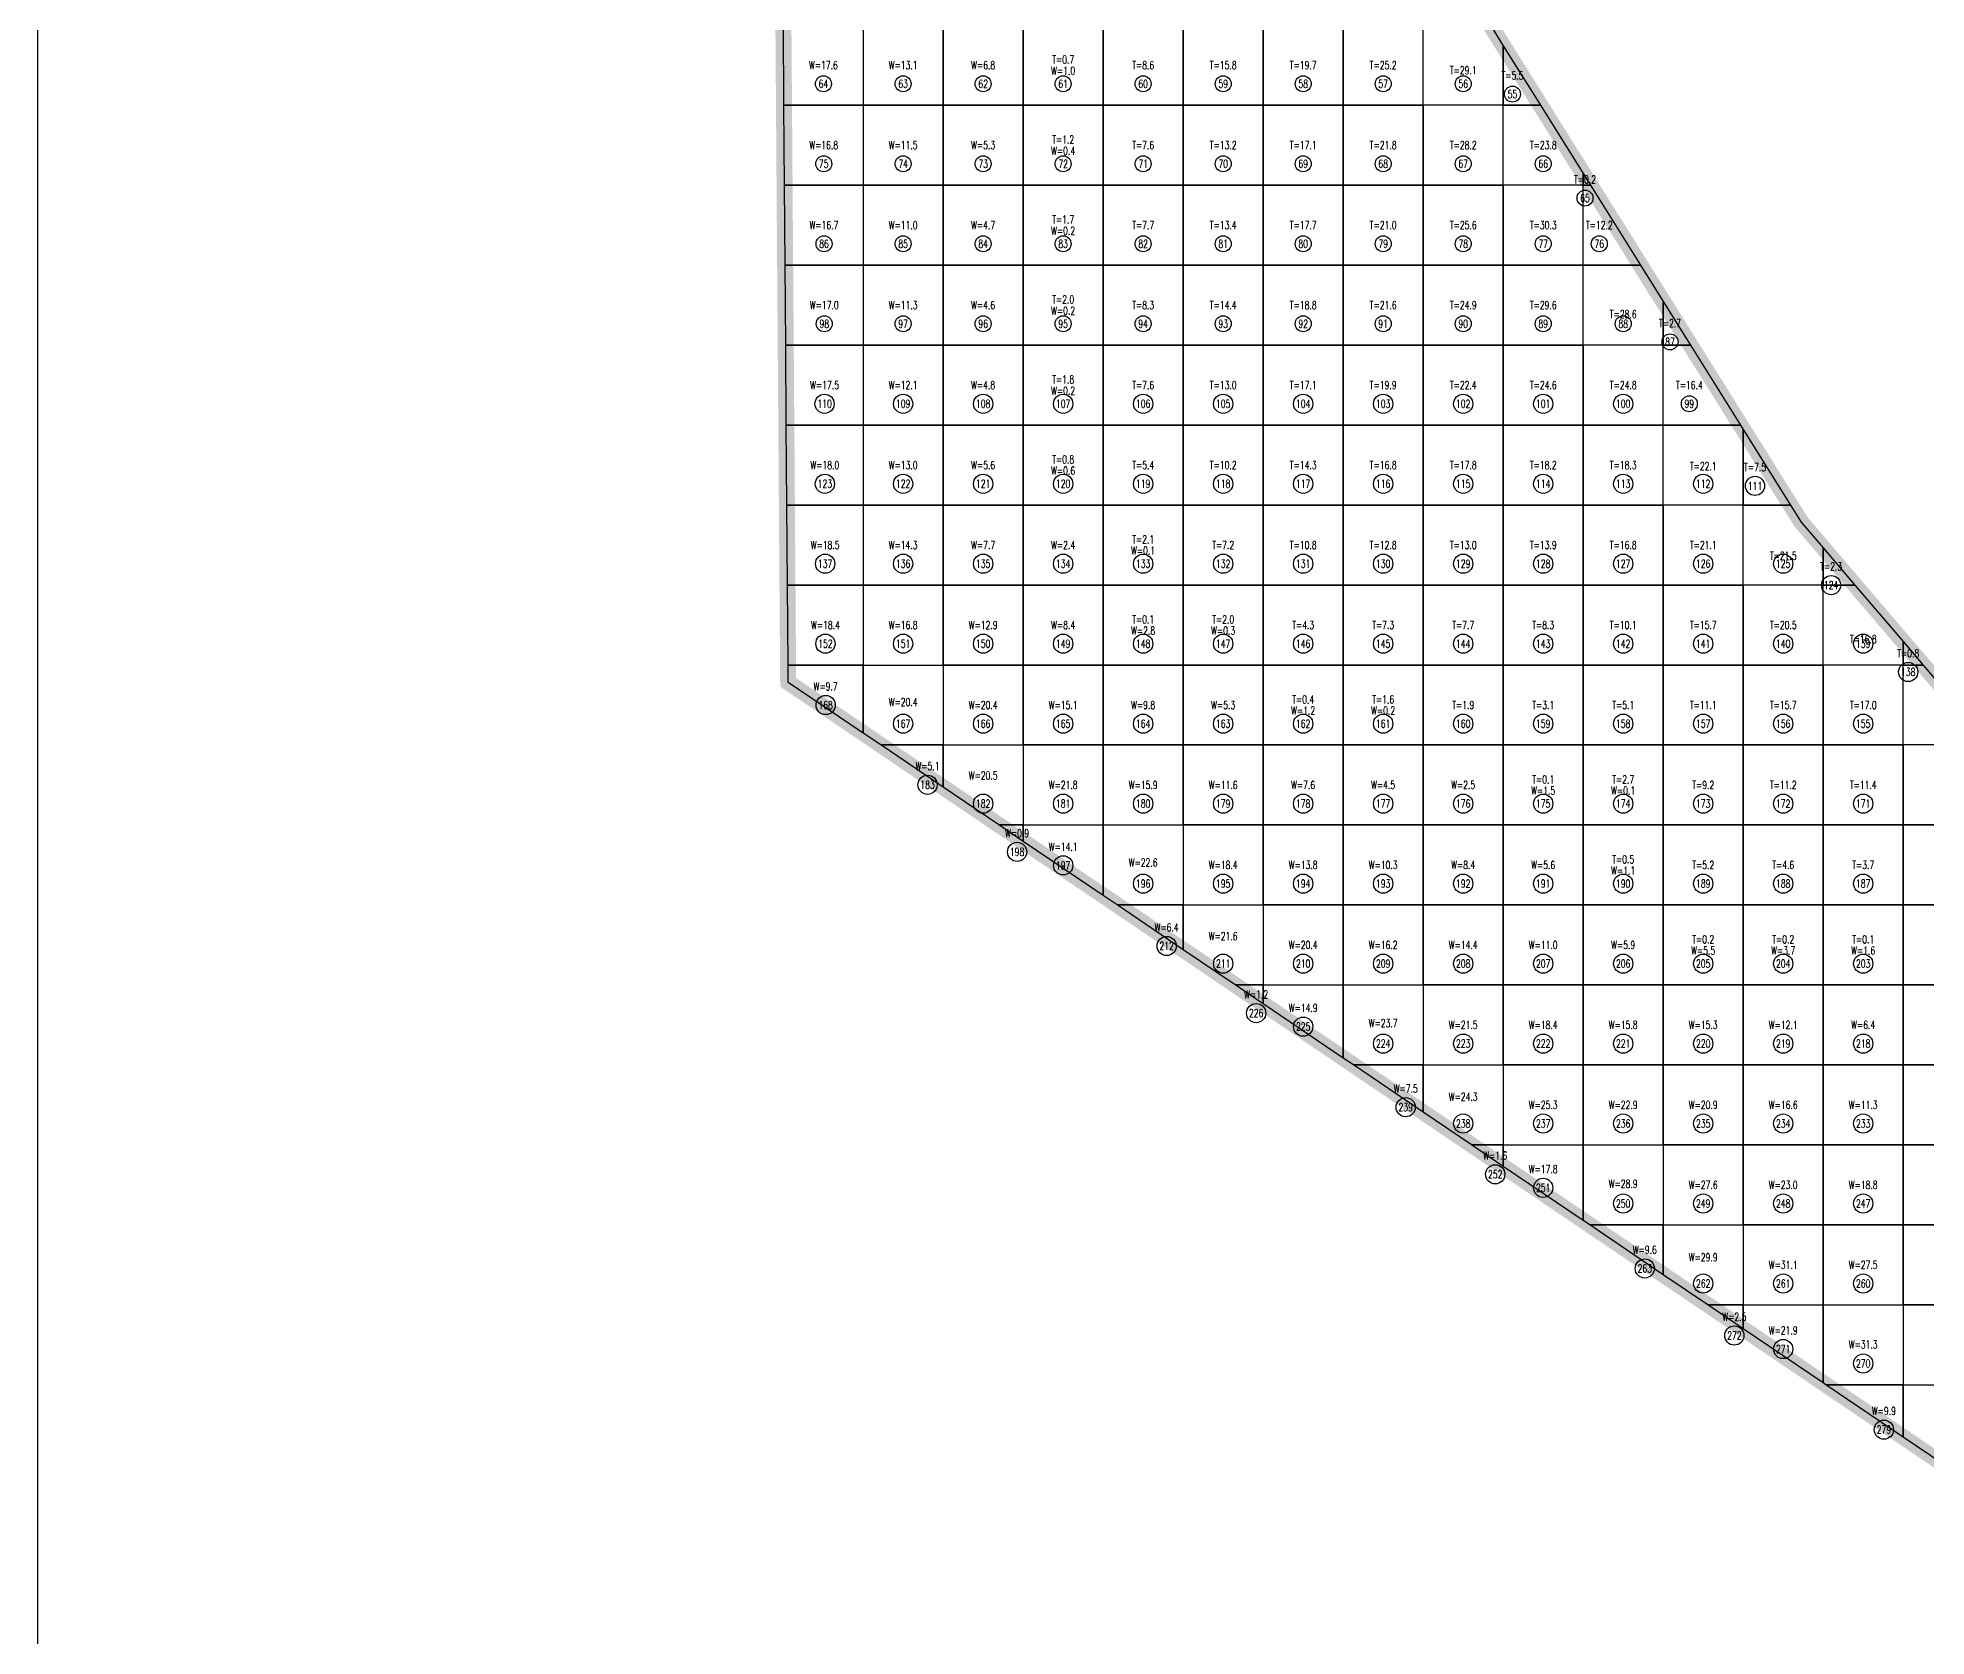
# Model space of a CAD drawing. Extents: x 4283 to 40403, y 1134 to 1764.
# Drawn here: x 7442 to 7520.7, y 1574.1 to 1640.7 of the extents above; entities that cross this region are included whole.
import ezdxf
from ezdxf.enums import TextEntityAlignment as Align

# ---------------------------------------------------------------- set-up
doc = ezdxf.new("R2010")
doc.units = 0
for name, color, linetype in [('tdz_7-1方格网', 2, 'Continuous'), ('tdz_7-1方格网计算', 7, 'Continuous'), ('tdz_土方计算图', 7, 'Continuous'), ('tdz_格田', 6, 'Continuous')]:
    doc.layers.add(name, color=color, linetype=linetype)
doc.styles.add('GLandNum', font='txt_____.ttf', dxfattribs={"width": 0.7, "height": 0.5})

msp = doc.modelspace()

# ---------------------------------------------------------------- linework, layer by layer
at = {"layer": 'tdz_7-1方格网', "linetype": 'Continuous'}
for points in [[(7473.057, 1641.24, 2284.703), (7476.379, 1641.24, 2284.574), (7476.379, 1637.906, 2284.575), (7473.081, 1637.906, 2284.78)], [(7476.379, 1641.24, 2284.574), (7476.379, 1637.906, 2284.575), (7479.712, 1637.906, 2284.253), (7479.712, 1641.24, 2284.24)], [(7479.712, 1641.24, 2284.24), (7479.712, 1637.906, 2284.253), (7483.045, 1637.906, 2283.933), (7483.045, 1641.24, 2283.919)], [(7483.045, 1641.24, 2283.919), (7483.045, 1637.906, 2283.933), (7486.379, 1637.906, 2283.612), (7486.379, 1641.24, 2283.564)], [(7486.379, 1641.24, 2283.564), (7486.379, 1637.906, 2283.612), (7489.712, 1637.906, 2283.228), (7489.712, 1641.24, 2283.051)], [(7489.712, 1641.24, 2283.051), (7489.712, 1637.906, 2283.228), (7493.045, 1637.906, 2282.974), (7493.045, 1641.24, 2282.808)], [(7493.045, 1641.24, 2282.808), (7493.045, 1637.906, 2282.974), (7496.379, 1637.906, 2282.706), (7496.379, 1641.24, 2282.531)], [(7496.379, 1641.24, 2282.531), (7496.379, 1637.906, 2282.706), (7499.712, 1637.906, 2282.376), (7499.712, 1641.24, 2282.196)], [(7503.045, 1640.383, 2282.034), (7503.045, 1637.906, 2282.021), (7499.712, 1637.906, 2282.376), (7499.712, 1641.24, 2282.196), (7502.51, 1641.24, 2282.035)], [(7504.594, 1637.906, 2282.033), (7503.045, 1637.906, 2282.021), (7503.045, 1640.383, 2282.034)], [(7473.081, 1637.906, 2284.78), (7476.379, 1637.906, 2284.575), (7476.379, 1634.573, 2284.631), (7473.105, 1634.573, 2284.857)], [(7476.379, 1637.906, 2284.575), (7476.379, 1634.573, 2284.631), (7479.712, 1634.573, 2284.31), (7479.712, 1637.906, 2284.253)], [(7479.712, 1637.906, 2284.253), (7479.712, 1634.573, 2284.31), (7483.045, 1634.573, 2283.991), (7483.045, 1637.906, 2283.933)], [(7483.045, 1637.906, 2283.933), (7483.045, 1634.573, 2283.991), (7486.379, 1634.573, 2283.668), (7486.379, 1637.906, 2283.612)], [(7486.379, 1637.906, 2283.612), (7486.379, 1634.573, 2283.668), (7489.712, 1634.573, 2283.346), (7489.712, 1637.906, 2283.228)], [(7489.712, 1637.906, 2283.228), (7489.712, 1634.573, 2283.346), (7493.045, 1634.573, 2283.087), (7493.045, 1637.906, 2282.974)], [(7493.045, 1637.906, 2282.974), (7493.045, 1634.573, 2283.087), (7496.379, 1634.573, 2282.83), (7496.379, 1637.906, 2282.706)], [(7496.379, 1637.906, 2282.706), (7496.379, 1634.573, 2282.83), (7499.712, 1634.573, 2282.556), (7499.712, 1637.906, 2282.376)], [(7499.712, 1637.906, 2282.376), (7499.712, 1634.573, 2282.556), (7503.045, 1634.573, 2282.201), (7503.045, 1637.906, 2282.021)], [(7506.379, 1635.053, 2282.031), (7506.379, 1634.573, 2282.014), (7503.045, 1634.573, 2282.201), (7503.045, 1637.906, 2282.021), (7504.594, 1637.906, 2282.033)], [(7506.679, 1634.573, 2282.031), (7506.379, 1634.573, 2282.014), (7506.379, 1635.053, 2282.031)], [(7473.105, 1634.573, 2284.857), (7476.379, 1634.573, 2284.631), (7476.379, 1631.24, 2284.707), (7473.129, 1631.24, 2284.933)], [(7476.379, 1634.573, 2284.631), (7476.379, 1631.24, 2284.707), (7479.712, 1631.24, 2284.373), (7479.712, 1634.573, 2284.31)], [(7479.712, 1634.573, 2284.31), (7479.712, 1631.24, 2284.373), (7483.045, 1631.24, 2284.049), (7483.045, 1634.573, 2283.991)], [(7483.045, 1634.573, 2283.991), (7483.045, 1631.24, 2284.049), (7486.379, 1631.24, 2283.727), (7486.379, 1634.573, 2283.668)], [(7486.379, 1634.573, 2283.668), (7486.379, 1631.24, 2283.727), (7489.712, 1631.24, 2283.406), (7489.712, 1634.573, 2283.346)], [(7489.712, 1634.573, 2283.346), (7489.712, 1631.24, 2283.406), (7493.045, 1631.24, 2283.069), (7493.045, 1634.573, 2283.087)], [(7493.045, 1634.573, 2283.087), (7493.045, 1631.24, 2283.069), (7496.379, 1631.24, 2282.845), (7496.379, 1634.573, 2282.83)], [(7496.379, 1634.573, 2282.83), (7496.379, 1631.24, 2282.845), (7499.712, 1631.24, 2282.617), (7499.712, 1634.573, 2282.556)], [(7499.712, 1634.573, 2282.556), (7499.712, 1631.24, 2282.617), (7503.045, 1631.24, 2282.365), (7503.045, 1634.573, 2282.201)], [(7503.045, 1634.573, 2282.201), (7503.045, 1631.24, 2282.365), (7506.379, 1631.24, 2282.025), (7506.379, 1634.573, 2282.014)], [(7506.379, 1634.573, 2282.014), (7506.679, 1634.573, 2282.031), (7508.764, 1631.24, 2282.029), (7506.379, 1631.24, 2282.025)], [(7473.129, 1631.24, 2284.933), (7476.379, 1631.24, 2284.707), (7476.379, 1627.906, 2284.815), (7473.153, 1627.906, 2285.01)], [(7476.379, 1631.24, 2284.707), (7476.379, 1627.906, 2284.815), (7479.712, 1627.906, 2284.454), (7479.712, 1631.24, 2284.373)], [(7479.712, 1631.24, 2284.373), (7479.712, 1627.906, 2284.454), (7483.045, 1627.906, 2284.128), (7483.045, 1631.24, 2284.049)], [(7483.045, 1631.24, 2284.049), (7483.045, 1627.906, 2284.128), (7486.379, 1627.906, 2283.789), (7486.379, 1631.24, 2283.727)], [(7486.379, 1631.24, 2283.727), (7486.379, 1627.906, 2283.789), (7489.712, 1627.906, 2283.46), (7489.712, 1631.24, 2283.406)], [(7489.712, 1631.24, 2283.406), (7489.712, 1627.906, 2283.46), (7493.045, 1627.906, 2283.168), (7493.045, 1631.24, 2283.069)], [(7493.045, 1631.24, 2283.069), (7493.045, 1627.906, 2283.168), (7496.379, 1627.906, 2282.928), (7496.379, 1631.24, 2282.845)], [(7496.379, 1631.24, 2282.845), (7496.379, 1627.906, 2282.928), (7499.712, 1627.906, 2282.697), (7499.712, 1631.24, 2282.617)], [(7499.712, 1631.24, 2282.617), (7499.712, 1627.906, 2282.697), (7503.045, 1627.906, 2282.431), (7503.045, 1631.24, 2282.365)], [(7503.045, 1631.24, 2282.365), (7503.045, 1627.906, 2282.431), (7506.379, 1627.906, 2282.157), (7506.379, 1631.24, 2282.025)], [(7509.712, 1629.723, 2282.028), (7509.712, 1627.906, 2282), (7506.379, 1627.906, 2282.157), (7506.379, 1631.24, 2282.025), (7508.764, 1631.24, 2282.029)], [(7510.848, 1627.906, 2282.027), (7509.712, 1627.906, 2282), (7509.712, 1629.723, 2282.028)], [(7473.153, 1627.906, 2285.01), (7476.379, 1627.906, 2284.815), (7476.379, 1624.573, 2284.923), (7473.178, 1624.573, 2285.087)], [(7476.379, 1627.906, 2284.815), (7476.379, 1624.573, 2284.923), (7479.712, 1624.573, 2284.54), (7479.712, 1627.906, 2284.454)], [(7479.712, 1627.906, 2284.454), (7479.712, 1624.573, 2284.54), (7483.045, 1624.573, 2284.21), (7483.045, 1627.906, 2284.128)], [(7483.045, 1627.906, 2284.128), (7483.045, 1624.573, 2284.21), (7486.379, 1624.573, 2283.895), (7486.379, 1627.906, 2283.789)], [(7486.379, 1627.906, 2283.789), (7486.379, 1624.573, 2283.895), (7489.712, 1624.573, 2283.609), (7489.712, 1627.906, 2283.46)], [(7489.712, 1627.906, 2283.46), (7489.712, 1624.573, 2283.609), (7493.045, 1624.573, 2283.319), (7493.045, 1627.906, 2283.168)], [(7493.045, 1627.906, 2283.168), (7493.045, 1624.573, 2283.319), (7496.379, 1624.573, 2283.077), (7496.379, 1627.906, 2282.928)], [(7496.379, 1627.906, 2282.928), (7496.379, 1624.573, 2283.077), (7499.712, 1624.573, 2282.863), (7499.712, 1627.906, 2282.697)], [(7499.712, 1627.906, 2282.697), (7499.712, 1624.573, 2282.863), (7503.045, 1624.573, 2282.683), (7503.045, 1627.906, 2282.431)], [(7503.045, 1627.906, 2282.431), (7503.045, 1624.573, 2282.683), (7506.379, 1624.573, 2282.547), (7506.379, 1627.906, 2282.157)], [(7506.379, 1627.906, 2282.157), (7506.379, 1624.573, 2282.547), (7509.712, 1624.573, 2282.469), (7509.712, 1627.906, 2282)], [(7509.712, 1627.906, 2282), (7510.848, 1627.906, 2282.027), (7512.933, 1624.573, 2282.023), (7509.712, 1624.573, 2282.469)], [(7473.178, 1624.573, 2285.087), (7476.379, 1624.573, 2284.923), (7476.379, 1621.24, 2285.032), (7473.202, 1621.24, 2285.163)], [(7476.379, 1624.573, 2284.923), (7476.379, 1621.24, 2285.032), (7479.712, 1621.24, 2284.636), (7479.712, 1624.573, 2284.54)], [(7479.712, 1624.573, 2284.54), (7479.712, 1621.24, 2284.636), (7483.045, 1621.24, 2284.325), (7483.045, 1624.573, 2284.21)], [(7483.045, 1624.573, 2284.21), (7483.045, 1621.24, 2284.325), (7486.379, 1621.24, 2284.037), (7486.379, 1624.573, 2283.895)], [(7486.379, 1624.573, 2283.895), (7486.379, 1621.24, 2284.037), (7489.712, 1621.24, 2283.751), (7489.712, 1624.573, 2283.609)], [(7489.712, 1624.573, 2283.609), (7489.712, 1621.24, 2283.751), (7493.045, 1621.24, 2283.473), (7493.045, 1624.573, 2283.319)], [(7493.045, 1624.573, 2283.319), (7493.045, 1621.24, 2283.473), (7496.379, 1621.24, 2283.223), (7496.379, 1624.573, 2283.077)], [(7496.379, 1624.573, 2283.077), (7496.379, 1621.24, 2283.223), (7499.712, 1621.24, 2283.031), (7499.712, 1624.573, 2282.863)], [(7499.712, 1624.573, 2282.863), (7499.712, 1621.24, 2283.031), (7503.045, 1621.24, 2282.892), (7503.045, 1624.573, 2282.683)], [(7503.045, 1624.573, 2282.683), (7503.045, 1621.24, 2282.892), (7506.379, 1621.24, 2282.673), (7506.379, 1624.573, 2282.547)], [(7506.379, 1624.573, 2282.547), (7506.379, 1621.24, 2282.673), (7509.712, 1621.24, 2282.473), (7509.712, 1624.573, 2282.469)], [(7513.045, 1624.393, 2282.023), (7513.045, 1621.24, 2282.157), (7509.712, 1621.24, 2282.473), (7509.712, 1624.573, 2282.469), (7512.933, 1624.573, 2282.023)], [(7515.017, 1621.24, 2282.015), (7513.045, 1621.24, 2282.157), (7513.045, 1624.393, 2282.023)], [(7473.202, 1621.24, 2285.163), (7476.379, 1621.24, 2285.032), (7476.379, 1617.906, 2285.14), (7473.226, 1617.906, 2285.24)], [(7476.379, 1621.24, 2285.032), (7476.379, 1617.906, 2285.14), (7479.712, 1617.906, 2284.763), (7479.712, 1621.24, 2284.636)], [(7479.712, 1621.24, 2284.636), (7479.712, 1617.906, 2284.763), (7483.045, 1617.906, 2284.515), (7483.045, 1621.24, 2284.325)], [(7483.045, 1621.24, 2284.325), (7483.045, 1617.906, 2284.515), (7486.379, 1617.906, 2284.212), (7486.379, 1621.24, 2284.037)], [(7486.379, 1621.24, 2284.037), (7486.379, 1617.906, 2284.212), (7489.712, 1617.906, 2283.91), (7489.712, 1621.24, 2283.751)], [(7489.712, 1621.24, 2283.751), (7489.712, 1617.906, 2283.91), (7493.045, 1617.906, 2283.639), (7493.045, 1621.24, 2283.473)], [(7493.045, 1621.24, 2283.473), (7493.045, 1617.906, 2283.639), (7496.379, 1617.906, 2283.422), (7496.379, 1621.24, 2283.223)], [(7496.379, 1621.24, 2283.223), (7496.379, 1617.906, 2283.422), (7499.712, 1617.906, 2283.25), (7499.712, 1621.24, 2283.031)], [(7499.712, 1621.24, 2283.031), (7499.712, 1617.906, 2283.25), (7503.045, 1617.906, 2283.105), (7503.045, 1621.24, 2282.892)], [(7503.045, 1621.24, 2282.892), (7503.045, 1617.906, 2283.105), (7506.379, 1617.906, 2282.879), (7506.379, 1621.24, 2282.673)], [(7506.379, 1621.24, 2282.673), (7506.379, 1617.906, 2282.879), (7509.712, 1617.906, 2282.593), (7509.712, 1621.24, 2282.473)], [(7509.712, 1621.24, 2282.473), (7509.712, 1617.906, 2282.593), (7513.045, 1617.906, 2282.313), (7513.045, 1621.24, 2282.157)], [(7516.379, 1619.455, 2282.017), (7516.379, 1617.906, 2282.124), (7513.045, 1617.906, 2282.313), (7513.045, 1621.24, 2282.157), (7515.017, 1621.24, 2282.015), (7515.461, 1620.53, 2282.013)], [(7517.7, 1617.906, 2282.025), (7516.379, 1617.906, 2282.124), (7516.379, 1619.455, 2282.017)], [(7473.226, 1617.906, 2285.24), (7476.379, 1617.906, 2285.14), (7476.379, 1614.573, 2285.19), (7473.25, 1614.573, 2285.317)], [(7476.379, 1617.906, 2285.14), (7476.379, 1614.573, 2285.19), (7479.712, 1614.573, 2285.044), (7479.712, 1617.906, 2284.763)], [(7479.712, 1617.906, 2284.763), (7479.712, 1614.573, 2285.044), (7483.045, 1614.573, 2284.773), (7483.045, 1617.906, 2284.515)], [(7483.045, 1617.906, 2284.515), (7483.045, 1614.573, 2284.773), (7486.379, 1614.573, 2284.485), (7486.379, 1617.906, 2284.212)], [(7486.379, 1617.906, 2284.212), (7486.379, 1614.573, 2284.485), (7489.712, 1614.573, 2284.199), (7489.712, 1617.906, 2283.91)], [(7489.712, 1617.906, 2283.91), (7489.712, 1614.573, 2284.199), (7493.045, 1614.573, 2283.919), (7493.045, 1617.906, 2283.639)], [(7493.045, 1617.906, 2283.639), (7493.045, 1614.573, 2283.919), (7496.379, 1614.573, 2283.661), (7496.379, 1617.906, 2283.422)], [(7496.379, 1617.906, 2283.422), (7496.379, 1614.573, 2283.661), (7499.712, 1614.573, 2283.474), (7499.712, 1617.906, 2283.25)], [(7499.712, 1617.906, 2283.25), (7499.712, 1614.573, 2283.474), (7503.045, 1614.573, 2283.311), (7503.045, 1617.906, 2283.105)], [(7503.045, 1617.906, 2283.105), (7503.045, 1614.573, 2283.311), (7506.379, 1614.573, 2283.156), (7506.379, 1617.906, 2282.879)], [(7506.379, 1617.906, 2282.879), (7506.379, 1614.573, 2283.156), (7509.712, 1614.573, 2283.001), (7509.712, 1617.906, 2282.593)], [(7509.712, 1617.906, 2282.593), (7509.712, 1614.573, 2283.001), (7513.045, 1614.573, 2282.501), (7513.045, 1617.906, 2282.313)], [(7513.045, 1617.906, 2282.313), (7513.045, 1614.573, 2282.501), (7516.379, 1614.573, 2282.333), (7516.379, 1617.906, 2282.124)], [(7519.712, 1615.548, 2282.035), (7519.712, 1614.573, 2282.105), (7516.379, 1614.573, 2282.333), (7516.379, 1617.906, 2282.124), (7517.7, 1617.906, 2282.025)], [(7520.544, 1614.573, 2282.04), (7519.712, 1614.573, 2282.105), (7519.712, 1615.548, 2282.035)], [(7473.25, 1614.573, 2285.317), (7476.379, 1614.573, 2285.19), (7476.379, 1611.736, 2285.333), (7473.255, 1613.851, 2285.333)], [(7476.379, 1611.736, 2285.333), (7476.379, 1614.573, 2285.19), (7479.712, 1614.573, 2285.044), (7479.712, 1611.24, 2285.333), (7477.112, 1611.24, 2285.333)], [(7479.712, 1614.573, 2285.044), (7479.712, 1611.24, 2285.333), (7483.045, 1611.24, 2285.037), (7483.045, 1614.573, 2284.773)], [(7483.045, 1614.573, 2284.773), (7483.045, 1611.24, 2285.037), (7486.379, 1611.24, 2284.703), (7486.379, 1614.573, 2284.485)], [(7486.379, 1614.573, 2284.485), (7486.379, 1611.24, 2284.703), (7489.712, 1611.24, 2284.418), (7489.712, 1614.573, 2284.199)], [(7489.712, 1614.573, 2284.199), (7489.712, 1611.24, 2284.418), (7493.045, 1611.24, 2284.169), (7493.045, 1614.573, 2283.919)], [(7493.045, 1614.573, 2283.919), (7493.045, 1611.24, 2284.169), (7496.379, 1611.24, 2283.895), (7496.379, 1614.573, 2283.661)], [(7496.379, 1614.573, 2283.661), (7496.379, 1611.24, 2283.895), (7499.712, 1611.24, 2283.707), (7499.712, 1614.573, 2283.474)], [(7499.712, 1614.573, 2283.474), (7499.712, 1611.24, 2283.707), (7503.045, 1611.24, 2283.523), (7503.045, 1614.573, 2283.311)], [(7503.045, 1614.573, 2283.311), (7503.045, 1611.24, 2283.523), (7506.379, 1611.24, 2283.318), (7506.379, 1614.573, 2283.156)], [(7506.379, 1614.573, 2283.156), (7506.379, 1611.24, 2283.318), (7509.712, 1611.24, 2282.989), (7509.712, 1614.573, 2283.001)], [(7509.712, 1614.573, 2283.001), (7509.712, 1611.24, 2282.989), (7513.045, 1611.24, 2282.705), (7513.045, 1614.573, 2282.501)], [(7513.045, 1614.573, 2282.501), (7513.045, 1611.24, 2282.705), (7516.379, 1611.24, 2282.541), (7516.379, 1614.573, 2282.333)], [(7516.379, 1614.573, 2282.333), (7516.379, 1611.24, 2282.541), (7519.712, 1611.24, 2282.342), (7519.712, 1614.573, 2282.105)], [(7523.045, 1611.641, 2282.053), (7523.045, 1611.24, 2282.082), (7519.712, 1611.24, 2282.342), (7519.712, 1614.573, 2282.105), (7520.544, 1614.573, 2282.04)], [(7477.112, 1611.24, 2285.333), (7479.712, 1611.24, 2285.333), (7479.712, 1609.479, 2285.333)], [(7479.712, 1609.479, 2285.333), (7479.712, 1611.24, 2285.333), (7483.045, 1611.24, 2285.037), (7483.045, 1607.906, 2285.295), (7482.035, 1607.906, 2285.333)], [(7483.045, 1611.24, 2285.037), (7483.045, 1607.906, 2285.295), (7486.379, 1607.906, 2284.977), (7486.379, 1611.24, 2284.703)], [(7486.379, 1611.24, 2284.703), (7486.379, 1607.906, 2284.977), (7489.712, 1607.906, 2284.664), (7489.712, 1611.24, 2284.418)], [(7489.712, 1611.24, 2284.418), (7489.712, 1607.906, 2284.664), (7493.045, 1607.906, 2284.418), (7493.045, 1611.24, 2284.169)], [(7493.045, 1611.24, 2284.169), (7493.045, 1607.906, 2284.418), (7496.379, 1607.906, 2284.135), (7496.379, 1611.24, 2283.895)], [(7496.379, 1611.24, 2283.895), (7496.379, 1607.906, 2284.135), (7499.712, 1607.906, 2283.925), (7499.712, 1611.24, 2283.707)], [(7499.712, 1611.24, 2283.707), (7499.712, 1607.906, 2283.925), (7503.045, 1607.906, 2283.74), (7503.045, 1611.24, 2283.523)], [(7503.045, 1611.24, 2283.523), (7503.045, 1607.906, 2283.74), (7506.379, 1607.906, 2283.507), (7506.379, 1611.24, 2283.318)], [(7506.379, 1611.24, 2283.318), (7506.379, 1607.906, 2283.507), (7509.712, 1607.906, 2283.161), (7509.712, 1611.24, 2282.989)], [(7509.712, 1611.24, 2282.989), (7509.712, 1607.906, 2283.161), (7513.045, 1607.906, 2282.845), (7513.045, 1611.24, 2282.705)], [(7513.045, 1611.24, 2282.705), (7513.045, 1607.906, 2282.845), (7516.379, 1607.906, 2282.779), (7516.379, 1611.24, 2282.541)], [(7516.379, 1611.24, 2282.541), (7516.379, 1607.906, 2282.779), (7519.712, 1607.906, 2282.56), (7519.712, 1611.24, 2282.342)], [(7519.712, 1611.24, 2282.342), (7519.712, 1607.906, 2282.56), (7523.045, 1607.906, 2282.319), (7523.045, 1611.24, 2282.082)], [(7482.035, 1607.906, 2285.333), (7483.045, 1607.906, 2285.295), (7483.045, 1607.222, 2285.323)], [(7483.045, 1607.222, 2285.323), (7483.045, 1607.906, 2285.295), (7486.379, 1607.906, 2284.977), (7486.379, 1604.965, 2285.23)], [(7486.379, 1604.965, 2285.23), (7486.379, 1607.906, 2284.977), (7489.712, 1607.906, 2284.664), (7489.712, 1604.573, 2284.949), (7486.958, 1604.573, 2285.213)], [(7489.712, 1607.906, 2284.664), (7489.712, 1604.573, 2284.949), (7493.045, 1604.573, 2284.663), (7493.045, 1607.906, 2284.418)], [(7493.045, 1607.906, 2284.418), (7493.045, 1604.573, 2284.663), (7496.379, 1604.573, 2284.365), (7496.379, 1607.906, 2284.135)], [(7496.379, 1607.906, 2284.135), (7496.379, 1604.573, 2284.365), (7499.712, 1604.573, 2284.153), (7499.712, 1607.906, 2283.925)], [(7499.712, 1607.906, 2283.925), (7499.712, 1604.573, 2284.153), (7503.045, 1604.573, 2283.937), (7503.045, 1607.906, 2283.74)], [(7503.045, 1607.906, 2283.74), (7503.045, 1604.573, 2283.937), (7506.379, 1604.573, 2283.643), (7506.379, 1607.906, 2283.507)], [(7506.379, 1607.906, 2283.507), (7506.379, 1604.573, 2283.643), (7509.712, 1604.573, 2283.349), (7509.712, 1607.906, 2283.161)], [(7509.712, 1607.906, 2283.161), (7509.712, 1604.573, 2283.349), (7513.045, 1604.573, 2283.069), (7513.045, 1607.906, 2282.845)], [(7513.045, 1607.906, 2282.845), (7513.045, 1604.573, 2283.069), (7516.379, 1604.573, 2283.061), (7516.379, 1607.906, 2282.779)], [(7516.379, 1607.906, 2282.779), (7516.379, 1604.573, 2283.061), (7519.712, 1604.573, 2282.849), (7519.712, 1607.906, 2282.56)], [(7519.712, 1607.906, 2282.56), (7519.712, 1604.573, 2282.849), (7523.045, 1604.573, 2282.559), (7523.045, 1607.906, 2282.319)], [(7486.958, 1604.573, 2285.213), (7489.712, 1604.573, 2284.949), (7489.712, 1602.708, 2285.137)], [(7489.712, 1602.708, 2285.137), (7489.712, 1604.573, 2284.949), (7493.045, 1604.573, 2284.663), (7493.045, 1601.24, 2284.969), (7491.88, 1601.24, 2285.075)], [(7493.045, 1604.573, 2284.663), (7493.045, 1601.24, 2284.969), (7496.379, 1601.24, 2284.593), (7496.379, 1604.573, 2284.365)], [(7496.379, 1604.573, 2284.365), (7496.379, 1601.24, 2284.593), (7499.712, 1601.24, 2284.398), (7499.712, 1604.573, 2284.153)], [(7499.712, 1604.573, 2284.153), (7499.712, 1601.24, 2284.398), (7503.045, 1601.24, 2284.209), (7503.045, 1604.573, 2283.937)], [(7503.045, 1604.573, 2283.937), (7503.045, 1601.24, 2284.209), (7506.379, 1601.24, 2283.918), (7506.379, 1604.573, 2283.643)], [(7506.379, 1604.573, 2283.643), (7506.379, 1601.24, 2283.918), (7509.712, 1601.24, 2283.771), (7509.712, 1604.573, 2283.349)], [(7509.712, 1604.573, 2283.349), (7509.712, 1601.24, 2283.771), (7513.045, 1601.24, 2283.635), (7513.045, 1604.573, 2283.069)], [(7513.045, 1604.573, 2283.069), (7513.045, 1601.24, 2283.635), (7516.379, 1601.24, 2283.318), (7516.379, 1604.573, 2283.061)], [(7516.379, 1604.573, 2283.061), (7516.379, 1601.24, 2283.318), (7519.712, 1601.24, 2283.018), (7519.712, 1604.573, 2282.849)], [(7519.712, 1604.573, 2282.849), (7519.712, 1601.24, 2283.018), (7523.045, 1601.24, 2282.773), (7523.045, 1604.573, 2282.559)], [(7491.88, 1601.24, 2285.075), (7493.045, 1601.24, 2284.969), (7493.045, 1600.451, 2285.043)], [(7493.045, 1600.451, 2285.043), (7493.045, 1601.24, 2284.969), (7496.379, 1601.24, 2284.593), (7496.379, 1598.194, 2284.949)], [(7496.379, 1598.194, 2284.949), (7496.379, 1601.24, 2284.593), (7499.712, 1601.24, 2284.398), (7499.712, 1597.906, 2284.667), (7496.803, 1597.906, 2284.937)], [(7499.712, 1601.24, 2284.398), (7499.712, 1597.906, 2284.667), (7503.045, 1597.906, 2284.476), (7503.045, 1601.24, 2284.209)], [(7503.045, 1601.24, 2284.209), (7503.045, 1597.906, 2284.476), (7506.379, 1597.906, 2284.195), (7506.379, 1601.24, 2283.918)], [(7506.379, 1601.24, 2283.918), (7506.379, 1597.906, 2284.195), (7509.712, 1597.906, 2284.007), (7509.712, 1601.24, 2283.771)], [(7509.712, 1601.24, 2283.771), (7509.712, 1597.906, 2284.007), (7513.045, 1597.906, 2283.804), (7513.045, 1601.24, 2283.635)], [(7513.045, 1601.24, 2283.635), (7513.045, 1597.906, 2283.804), (7516.379, 1597.906, 2283.493), (7516.379, 1601.24, 2283.318)], [(7516.379, 1601.24, 2283.318), (7516.379, 1597.906, 2283.493), (7519.712, 1597.906, 2283.18), (7519.712, 1601.24, 2283.018)], [(7519.712, 1601.24, 2283.018), (7519.712, 1597.906, 2283.18), (7523.045, 1597.906, 2282.939), (7523.045, 1601.24, 2282.773)], [(7496.803, 1597.906, 2284.937), (7499.712, 1597.906, 2284.667), (7499.712, 1595.937, 2284.856)], [(7499.712, 1595.937, 2284.856), (7499.712, 1597.906, 2284.667), (7503.045, 1597.906, 2284.476), (7503.045, 1594.573, 2284.693), (7501.726, 1594.573, 2284.799)], [(7503.045, 1597.906, 2284.476), (7503.045, 1594.573, 2284.693), (7506.379, 1594.573, 2284.467), (7506.379, 1597.906, 2284.195)], [(7506.379, 1597.906, 2284.195), (7506.379, 1594.573, 2284.467), (7509.712, 1594.573, 2284.277), (7509.712, 1597.906, 2284.007)], [(7509.712, 1597.906, 2284.007), (7509.712, 1594.573, 2284.277), (7513.045, 1594.573, 2284.025), (7513.045, 1597.906, 2283.804)], [(7513.045, 1597.906, 2283.804), (7513.045, 1594.573, 2284.025), (7516.379, 1594.573, 2283.703), (7516.379, 1597.906, 2283.493)], [(7516.379, 1597.906, 2283.493), (7516.379, 1594.573, 2283.703), (7519.712, 1594.573, 2283.455), (7519.712, 1597.906, 2283.18)], [(7519.712, 1597.906, 2283.18), (7519.712, 1594.573, 2283.455), (7523.045, 1594.573, 2283.48), (7523.045, 1597.906, 2282.939)], [(7501.726, 1594.573, 2284.799), (7503.045, 1594.573, 2284.693), (7503.045, 1593.68, 2284.763)], [(7503.045, 1593.68, 2284.763), (7503.045, 1594.573, 2284.693), (7506.379, 1594.573, 2284.467), (7506.379, 1591.423, 2284.667)], [(7506.379, 1591.423, 2284.667), (7506.379, 1594.573, 2284.467), (7509.712, 1594.573, 2284.277), (7509.712, 1591.24, 2284.537), (7506.649, 1591.24, 2284.667)], [(7509.712, 1594.573, 2284.277), (7509.712, 1591.24, 2284.537), (7513.045, 1591.24, 2284.288), (7513.045, 1594.573, 2284.025)], [(7513.045, 1594.573, 2284.025), (7513.045, 1591.24, 2284.288), (7516.379, 1591.24, 2283.993), (7516.379, 1594.573, 2283.703)], [(7516.379, 1594.573, 2283.703), (7516.379, 1591.24, 2283.993), (7519.712, 1591.24, 2283.779), (7519.712, 1594.573, 2283.455)], [(7519.712, 1594.573, 2283.455), (7519.712, 1591.24, 2283.779), (7523.045, 1591.24, 2283.694), (7523.045, 1594.573, 2283.48)], [(7506.649, 1591.24, 2284.667), (7509.712, 1591.24, 2284.537), (7509.712, 1589.165, 2284.667)], [(7509.712, 1589.165, 2284.667), (7509.712, 1591.24, 2284.537), (7513.045, 1591.24, 2284.288), (7513.045, 1587.906, 2284.572), (7511.572, 1587.906, 2284.667)], [(7513.045, 1591.24, 2284.288), (7513.045, 1587.906, 2284.572), (7516.379, 1587.906, 2284.319), (7516.379, 1591.24, 2283.993)], [(7516.379, 1591.24, 2283.993), (7516.379, 1587.906, 2284.319), (7519.712, 1587.906, 2284.067), (7519.712, 1591.24, 2283.779)], [(7519.712, 1591.24, 2283.779), (7519.712, 1587.906, 2284.067), (7523.045, 1587.906, 2283.734), (7523.045, 1591.24, 2283.694)], [(7511.572, 1587.906, 2284.667), (7513.045, 1587.906, 2284.572), (7513.045, 1586.908, 2284.588)], [(7513.045, 1586.908, 2284.588), (7513.045, 1587.906, 2284.572), (7516.379, 1587.906, 2284.319), (7516.379, 1584.651, 2284.403)], [(7516.379, 1584.651, 2284.403), (7516.379, 1587.906, 2284.319), (7519.712, 1587.906, 2284.067), (7519.712, 1584.573, 2284.121), (7516.494, 1584.573, 2284.397)], [(7519.712, 1587.906, 2284.067), (7519.712, 1584.573, 2284.121), (7523.045, 1584.573, 2283.813), (7523.045, 1587.906, 2283.734)], [(7516.494, 1584.573, 2284.397), (7519.712, 1584.573, 2284.121), (7519.712, 1582.394, 2284.219)], [(7519.712, 1582.394, 2284.219), (7519.712, 1584.573, 2284.121), (7523.045, 1584.573, 2283.813), (7523.045, 1581.24, 2283.953), (7521.417, 1581.24, 2284.124)]]:
    msp.add_polyline3d(points, close=True, dxfattribs=at)
at = {"layer": 'tdz_7-1方格网计算', "color": 7, "linetype": 'Continuous'}
for centre, radius in [((7474.724, 1638.795), 0.333), ((7478.045, 1638.795), 0.333), ((7481.379, 1638.795), 0.333), ((7484.712, 1638.795), 0.333), ((7488.045, 1638.795), 0.333), ((7491.379, 1638.795), 0.333), ((7494.712, 1638.795), 0.333), ((7498.045, 1638.795), 0.333), ((7501.379, 1638.795), 0.333), ((7503.432, 1638.367), 0.333), ((7474.736, 1635.462), 0.333), ((7478.045, 1635.462), 0.333), ((7481.379, 1635.462), 0.333), ((7484.712, 1635.462), 0.333), ((7488.045, 1635.462), 0.333), ((7491.379, 1635.462), 0.333), ((7494.712, 1635.462), 0.333), ((7498.045, 1635.462), 0.333), ((7501.379, 1635.462), 0.333), ((7504.712, 1635.462), 0.333), ((7506.454, 1634.035), 0.333), ((7474.748, 1632.128), 0.333), ((7478.045, 1632.128), 0.333), ((7481.379, 1632.128), 0.333), ((7484.712, 1632.128), 0.333), ((7488.045, 1632.128), 0.333), ((7491.379, 1632.128), 0.333), ((7494.712, 1632.128), 0.333), ((7498.045, 1632.128), 0.333), ((7501.379, 1632.128), 0.333), ((7504.712, 1632.128), 0.333), ((7507.05, 1632.128), 0.333), ((7474.76, 1628.795), 0.333), ((7478.045, 1628.795), 0.333), ((7481.379, 1628.795), 0.333), ((7484.712, 1628.795), 0.333), ((7488.045, 1628.795), 0.333), ((7491.379, 1628.795), 0.333), ((7494.712, 1628.795), 0.333), ((7498.045, 1628.795), 0.333), ((7501.379, 1628.795), 0.333), ((7504.712, 1628.795), 0.333), ((7508.045, 1628.795), 0.333), ((7509.996, 1628.037), 0.333), ((7474.772, 1625.462), 0.4), ((7478.045, 1625.462), 0.4), ((7481.379, 1625.462), 0.4), ((7484.712, 1625.462), 0.4), ((7488.045, 1625.462), 0.4), ((7491.379, 1625.462), 0.4), ((7494.712, 1625.462), 0.4), ((7498.045, 1625.462), 0.4), ((7501.379, 1625.462), 0.4), ((7504.712, 1625.462), 0.4), ((7508.045, 1625.462), 0.4), ((7510.801, 1625.462), 0.333), ((7474.784, 1622.128), 0.4), ((7478.045, 1622.128), 0.4), ((7481.379, 1622.128), 0.4), ((7484.712, 1622.128), 0.4), ((7488.045, 1622.128), 0.4), ((7491.379, 1622.128), 0.4), ((7494.712, 1622.128), 0.4), ((7498.045, 1622.128), 0.4), ((7501.379, 1622.128), 0.4), ((7504.712, 1622.128), 0.4), ((7508.045, 1622.128), 0.4), ((7511.379, 1622.128), 0.4), ((7513.538, 1622.039), 0.4), ((7474.796, 1618.795), 0.4), ((7478.045, 1618.795), 0.4), ((7481.379, 1618.795), 0.4), ((7484.712, 1618.795), 0.4), ((7488.045, 1618.795), 0.4), ((7491.379, 1618.795), 0.4), ((7494.712, 1618.795), 0.4), ((7498.045, 1618.795), 0.4), ((7501.379, 1618.795), 0.4), ((7504.712, 1618.795), 0.4), ((7508.045, 1618.795), 0.4), ((7511.379, 1618.795), 0.4), ((7514.712, 1618.795), 0.4), ((7516.709, 1617.903), 0.4), ((7474.808, 1615.462), 0.4), ((7478.045, 1615.462), 0.4), ((7481.379, 1615.462), 0.4), ((7484.712, 1615.462), 0.4), ((7488.045, 1615.462), 0.4), ((7491.379, 1615.462), 0.4), ((7494.712, 1615.462), 0.4), ((7498.045, 1615.462), 0.4), ((7501.379, 1615.462), 0.4), ((7504.712, 1615.462), 0.4), ((7508.045, 1615.462), 0.4), ((7511.379, 1615.462), 0.4), ((7514.712, 1615.462), 0.4), ((7518.045, 1615.462), 0.4), ((7519.92, 1614.283), 0.4), ((7474.816, 1612.905), 0.4), ((7478.045, 1612.128), 0.4), ((7481.379, 1612.128), 0.4), ((7484.712, 1612.128), 0.4), ((7488.045, 1612.128), 0.4), ((7491.379, 1612.128), 0.4), ((7494.712, 1612.128), 0.4), ((7498.045, 1612.128), 0.4), ((7501.379, 1612.128), 0.4), ((7504.712, 1612.128), 0.4), ((7508.045, 1612.128), 0.4), ((7511.379, 1612.128), 0.4), ((7514.712, 1612.128), 0.4), ((7518.045, 1612.128), 0.4), ((7479.062, 1609.582), 0.4), ((7481.379, 1608.795), 0.4), ((7484.712, 1608.795), 0.4), ((7488.045, 1608.795), 0.4), ((7491.379, 1608.795), 0.4), ((7494.712, 1608.795), 0.4), ((7498.045, 1608.795), 0.4), ((7501.379, 1608.795), 0.4), ((7504.712, 1608.795), 0.4), ((7508.045, 1608.795), 0.4), ((7511.379, 1608.795), 0.4), ((7514.712, 1608.795), 0.4), ((7518.045, 1608.795), 0.4), ((7482.793, 1606.786), 0.4), ((7484.712, 1606.222), 0.4), ((7488.045, 1605.462), 0.4), ((7491.379, 1605.462), 0.4), ((7494.712, 1605.462), 0.4), ((7498.045, 1605.462), 0.4), ((7501.379, 1605.462), 0.4), ((7504.712, 1605.462), 0.4), ((7508.045, 1605.462), 0.4), ((7511.379, 1605.462), 0.4), ((7514.712, 1605.462), 0.4), ((7518.045, 1605.462), 0.4), ((7489.023, 1602.863), 0.4), ((7491.379, 1602.128), 0.4), ((7494.712, 1602.128), 0.4), ((7498.045, 1602.128), 0.4), ((7501.379, 1602.128), 0.4), ((7504.712, 1602.128), 0.4), ((7508.045, 1602.128), 0.4), ((7511.379, 1602.128), 0.4), ((7514.712, 1602.128), 0.4), ((7518.045, 1602.128), 0.4), ((7492.754, 1600.067), 0.4), ((7494.712, 1599.503), 0.4), ((7498.045, 1598.795), 0.4), ((7501.379, 1598.795), 0.4), ((7504.712, 1598.795), 0.4), ((7508.045, 1598.795), 0.4), ((7511.379, 1598.795), 0.4), ((7514.712, 1598.795), 0.4), ((7518.045, 1598.795), 0.4), ((7498.985, 1596.144), 0.4), ((7501.379, 1595.462), 0.4), ((7504.712, 1595.462), 0.4), ((7508.045, 1595.462), 0.4), ((7511.379, 1595.462), 0.4), ((7514.712, 1595.462), 0.4), ((7518.045, 1595.462), 0.4), ((7502.715, 1593.348), 0.4), ((7504.712, 1592.784), 0.4), ((7508.045, 1592.128), 0.4), ((7511.379, 1592.128), 0.4), ((7514.712, 1592.128), 0.4), ((7518.045, 1592.128), 0.4), ((7508.946, 1589.425), 0.4), ((7511.379, 1588.795), 0.4), ((7514.712, 1588.795), 0.4), ((7518.045, 1588.795), 0.4), ((7512.677, 1586.63), 0.4), ((7514.712, 1586.065), 0.4), ((7518.045, 1585.462), 0.4), ((7518.908, 1582.706), 0.4)]:
    msp.add_circle(centre, radius, dxfattribs=at)
at = {"layer": 'tdz_土方计算图', "linetype": 'Continuous'}
msp.add_lwpolyline([(7441.99, 1514.092), (7441.99, 1514.092), (7441.99, 1674.092), (7441.99, 1674.092)], dxfattribs=at)
at = {"layer": 'tdz_格田', "linetype": 'Continuous', "lineweight": 60, "const_width": 0.667}
msp.add_lwpolyline([(7531.263, 1574.573), (7473.255, 1613.851), (7473.045, 1642.837), (7493.451, 1673.612), (7496.877, 1650.246), (7515.461, 1620.53), (7540.935, 1590.673), (7531.263, 1574.573)], close=True, dxfattribs=at)

# ---------------------------------------------------------------- texts
at = {"layer": 'tdz_7-1方格网计算', "color": 173, "linetype": 'Continuous', "style": 'GLandNum', "width": 0.7}
for s, p in [('W=17.6', (7474.724, 1639.573)), ('W=13.1', (7478.045, 1639.573)), ('W=6.8', (7481.379, 1639.573)), ('W=1.0', (7484.712, 1639.34)), ('W=16.8', (7474.736, 1636.24)), ('W=11.5', (7478.045, 1636.24)), ('W=5.3', (7481.379, 1636.24)), ('W=0.4', (7484.712, 1636.006)), ('W=16.7', (7474.748, 1632.906)), ('W=11.0', (7478.045, 1632.906)), ('W=4.7', (7481.379, 1632.906)), ('W=0.2', (7484.712, 1632.673)), ('W=17.0', (7474.76, 1629.573)), ('W=11.3', (7478.045, 1629.573)), ('W=4.6', (7481.379, 1629.573)), ('W=0.2', (7484.712, 1629.34)), ('W=17.5', (7474.772, 1626.24)), ('W=12.1', (7478.045, 1626.24)), ('W=4.8', (7481.379, 1626.24)), ('W=0.2', (7484.712, 1626.006)), ('W=18.0', (7474.784, 1622.906)), ('W=13.0', (7478.045, 1622.906)), ('W=5.6', (7481.379, 1622.906)), ('W=0.6', (7484.712, 1622.673)), ('W=18.5', (7474.796, 1619.573)), ('W=14.3', (7478.045, 1619.573)), ('W=7.7', (7481.379, 1619.573)), ('W=2.4', (7484.712, 1619.573)), ('W=0.1', (7488.045, 1619.34)), ('W=18.4', (7474.808, 1616.24)), ('W=16.8', (7478.045, 1616.24)), ('W=12.9', (7481.379, 1616.24)), ('W=8.4', (7484.712, 1616.24)), ('W=2.8', (7488.045, 1616.006)), ('W=0.3', (7491.379, 1616.006)), ('W=9.7', (7474.816, 1613.683)), ('W=20.4', (7478.045, 1613.03)), ('W=20.4', (7481.379, 1612.906)), ('W=15.1', (7484.712, 1612.906)), ('W=9.8', (7488.045, 1612.906)), ('W=5.3', (7491.379, 1612.906)), ('W=1.2', (7494.712, 1612.673)), ('W=0.2', (7498.045, 1612.673)), ('W=5.1', (7479.062, 1610.359)), ('W=20.5', (7481.379, 1609.966)), ('W=21.8', (7484.712, 1609.573)), ('W=15.9', (7488.045, 1609.573)), ('W=11.6', (7491.379, 1609.573)), ('W=7.6', (7494.712, 1609.573)), ('W=4.5', (7498.045, 1609.573)), ('W=2.5', (7501.379, 1609.573)), ('W=1.5', (7504.712, 1609.34)), ('W=0.1', (7508.045, 1609.34)), ('W=0.9', (7482.793, 1607.564)), ('W=14.1', (7484.712, 1607)), ('W=22.6', (7488.045, 1606.338)), ('W=18.4', (7491.379, 1606.24)), ('W=13.8', (7494.712, 1606.24)), ('W=10.3', (7498.045, 1606.24)), ('W=8.4', (7501.379, 1606.24)), ('W=5.6', (7504.712, 1606.24)), ('W=1.1', (7508.045, 1606.006)), ('W=6.4', (7489.023, 1603.64)), ('W=21.6', (7491.379, 1603.273)), ('W=20.4', (7494.712, 1602.906)), ('W=16.2', (7498.045, 1602.906)), ('W=14.4', (7501.379, 1602.906)), ('W=11.0', (7504.712, 1602.906)), ('W=5.9', (7508.045, 1602.906)), ('W=5.5', (7511.379, 1602.673)), ('W=3.7', (7514.712, 1602.673)), ('W=1.6', (7518.045, 1602.673)), ('W=1.2', (7492.754, 1600.845)), ('W=14.9', (7494.712, 1600.281)), ('W=23.7', (7498.045, 1599.645)), ('W=21.5', (7501.379, 1599.573)), ('W=18.4', (7504.712, 1599.573)), ('W=15.8', (7508.045, 1599.573)), ('W=15.3', (7511.379, 1599.573)), ('W=12.1', (7514.712, 1599.573)), ('W=6.4', (7518.045, 1599.573)), ('W=7.5', (7498.985, 1596.921)), ('W=24.3', (7501.379, 1596.581)), ('W=25.3', (7504.712, 1596.24)), ('W=22.9', (7508.045, 1596.24)), ('W=20.9', (7511.379, 1596.24)), ('W=16.6', (7514.712, 1596.24)), ('W=11.3', (7518.045, 1596.24)), ('W=1.6', (7502.715, 1594.126)), ('W=17.8', (7504.712, 1593.562)), ('W=28.9', (7508.045, 1592.952)), ('W=27.6', (7511.379, 1592.906)), ('W=23.0', (7514.712, 1592.906)), ('W=18.8', (7518.045, 1592.906)), ('W=9.6', (7508.946, 1590.203)), ('W=29.9', (7511.379, 1589.888)), ('W=31.1', (7514.712, 1589.573)), ('W=27.5', (7518.045, 1589.573)), ('W=2.5', (7512.677, 1587.407)), ('W=21.9', (7514.712, 1586.843)), ('W=31.3', (7518.045, 1586.259)), ('W=9.9', (7518.908, 1583.484))]:
    msp.add_text(s, height=0.3333, dxfattribs=at).set_placement(p, align=Align.MIDDLE_CENTER)
at = {"layer": 'tdz_7-1方格网计算', "color": 2, "linetype": 'Continuous', "style": 'GLandNum', "width": 0.7}
for s, p in [('T=0.7', (7484.712, 1639.806)), ('T=8.6', (7488.045, 1639.573)), ('T=15.8', (7491.379, 1639.573)), ('T=19.7', (7494.712, 1639.573)), ('T=25.2', (7498.045, 1639.573)), ('T=29.1', (7501.379, 1639.359)), ('T=5.5', (7503.432, 1639.145)), ('T=1.2', (7484.712, 1636.473)), ('T=7.6', (7488.045, 1636.24)), ('T=13.2', (7491.379, 1636.24)), ('T=17.1', (7494.712, 1636.24)), ('T=21.8', (7498.045, 1636.24)), ('T=28.2', (7501.379, 1636.24)), ('T=23.8', (7504.712, 1636.24)), ('T=0.2', (7506.454, 1634.813)), ('T=1.7', (7484.712, 1633.14)), ('T=7.7', (7488.045, 1632.906)), ('T=13.4', (7491.379, 1632.906)), ('T=17.7', (7494.712, 1632.906)), ('T=21.0', (7498.045, 1632.906)), ('T=25.6', (7501.379, 1632.906)), ('T=30.3', (7504.712, 1632.906)), ('T=12.2', (7507.05, 1632.906)), ('T=2.0', (7484.712, 1629.806)), ('T=8.3', (7488.045, 1629.573)), ('T=14.4', (7491.379, 1629.573)), ('T=18.8', (7494.712, 1629.573)), ('T=21.6', (7498.045, 1629.573)), ('T=24.9', (7501.379, 1629.573)), ('T=29.6', (7504.712, 1629.573)), ('T=28.6', (7508.045, 1629.194)), ('T=2.7', (7509.996, 1628.815)), ('T=1.8', (7484.712, 1626.473)), ('T=7.6', (7488.045, 1626.24)), ('T=13.0', (7491.379, 1626.24)), ('T=17.1', (7494.712, 1626.24)), ('T=19.9', (7498.045, 1626.24)), ('T=22.4', (7501.379, 1626.24)), ('T=24.6', (7504.712, 1626.24)), ('T=24.8', (7508.045, 1626.24)), ('T=16.4', (7510.801, 1626.24)), ('T=0.8', (7484.712, 1623.14)), ('T=5.4', (7488.045, 1622.906)), ('T=10.2', (7491.379, 1622.906)), ('T=14.3', (7494.712, 1622.906)), ('T=16.8', (7498.045, 1622.906)), ('T=17.8', (7501.379, 1622.906)), ('T=18.2', (7504.712, 1622.906)), ('T=18.3', (7508.045, 1622.906)), ('T=22.1', (7511.379, 1622.861)), ('T=7.5', (7513.538, 1622.816)), ('T=2.1', (7488.045, 1619.806)), ('T=7.2', (7491.379, 1619.573)), ('T=10.8', (7494.712, 1619.573)), ('T=12.8', (7498.045, 1619.573)), ('T=13.0', (7501.379, 1619.573)), ('T=13.9', (7504.712, 1619.573)), ('T=16.8', (7508.045, 1619.573)), ('T=21.1', (7511.379, 1619.573)), ('T=21.5', (7514.712, 1619.127)), ('T=2.3', (7516.709, 1618.68)), ('T=0.1', (7488.045, 1616.473)), ('T=2.0', (7491.379, 1616.473)), ('T=4.3', (7494.712, 1616.24)), ('T=7.3', (7498.045, 1616.24)), ('T=7.7', (7501.379, 1616.24)), ('T=8.3', (7504.712, 1616.24)), ('T=10.1', (7508.045, 1616.24)), ('T=15.7', (7511.379, 1616.24)), ('T=20.5', (7514.712, 1616.24)), ('T=16.8', (7518.045, 1615.65)), ('T=0.8', (7519.92, 1615.06)), ('T=0.4', (7494.712, 1613.14)), ('T=1.6', (7498.045, 1613.14)), ('T=1.9', (7501.379, 1612.906)), ('T=3.1', (7504.712, 1612.906)), ('T=5.1', (7508.045, 1612.906)), ('T=11.1', (7511.379, 1612.906)), ('T=15.7', (7514.712, 1612.906)), ('T=17.0', (7518.045, 1612.906)), ('T=0.1', (7504.712, 1609.806)), ('T=2.7', (7508.045, 1609.806)), ('T=9.2', (7511.379, 1609.573)), ('T=11.2', (7514.712, 1609.573)), ('T=11.4', (7518.045, 1609.573)), ('T=0.5', (7508.045, 1606.473)), ('T=5.2', (7511.379, 1606.24)), ('T=4.6', (7514.712, 1606.24)), ('T=3.7', (7518.045, 1606.24)), ('T=0.2', (7511.379, 1603.14)), ('T=0.2', (7514.712, 1603.14)), ('T=0.1', (7518.045, 1603.14))]:
    msp.add_text(s, height=0.3333, dxfattribs=at).set_placement(p, align=Align.MIDDLE_CENTER)
at = {"layer": 'tdz_7-1方格网计算', "color": 7, "linetype": 'Continuous', "style": 'GLandNum', "width": 0.7}
for s, p in [('64', (7474.724, 1638.795)), ('63', (7478.045, 1638.795)), ('62', (7481.379, 1638.795)), ('61', (7484.712, 1638.795)), ('60', (7488.045, 1638.795)), ('59', (7491.379, 1638.795)), ('58', (7494.712, 1638.795)), ('57', (7498.045, 1638.795)), ('56', (7501.379, 1638.795)), ('55', (7503.432, 1638.367)), ('75', (7474.736, 1635.462)), ('74', (7478.045, 1635.462)), ('73', (7481.379, 1635.462)), ('72', (7484.712, 1635.462)), ('71', (7488.045, 1635.462)), ('70', (7491.379, 1635.462)), ('69', (7494.712, 1635.462)), ('68', (7498.045, 1635.462)), ('67', (7501.379, 1635.462)), ('66', (7504.712, 1635.462)), ('65', (7506.454, 1634.035)), ('86', (7474.748, 1632.128)), ('85', (7478.045, 1632.128)), ('84', (7481.379, 1632.128)), ('83', (7484.712, 1632.128)), ('82', (7488.045, 1632.128)), ('81', (7491.379, 1632.128)), ('80', (7494.712, 1632.128)), ('79', (7498.045, 1632.128)), ('78', (7501.379, 1632.128)), ('77', (7504.712, 1632.128)), ('76', (7507.05, 1632.128)), ('98', (7474.76, 1628.795)), ('97', (7478.045, 1628.795)), ('96', (7481.379, 1628.795)), ('95', (7484.712, 1628.795)), ('94', (7488.045, 1628.795)), ('93', (7491.379, 1628.795)), ('92', (7494.712, 1628.795)), ('91', (7498.045, 1628.795)), ('90', (7501.379, 1628.795)), ('89', (7504.712, 1628.795)), ('88', (7508.045, 1628.795)), ('87', (7509.996, 1628.037)), ('110', (7474.772, 1625.462)), ('109', (7478.045, 1625.462)), ('108', (7481.379, 1625.462)), ('107', (7484.712, 1625.462)), ('106', (7488.045, 1625.462)), ('105', (7491.379, 1625.462)), ('104', (7494.712, 1625.462)), ('103', (7498.045, 1625.462)), ('102', (7501.379, 1625.462)), ('101', (7504.712, 1625.462)), ('100', (7508.045, 1625.462)), ('99', (7510.801, 1625.462)), ('123', (7474.784, 1622.128)), ('122', (7478.045, 1622.128)), ('121', (7481.379, 1622.128)), ('120', (7484.712, 1622.128)), ('119', (7488.045, 1622.128)), ('118', (7491.379, 1622.128)), ('117', (7494.712, 1622.128)), ('116', (7498.045, 1622.128)), ('115', (7501.379, 1622.128)), ('114', (7504.712, 1622.128)), ('113', (7508.045, 1622.128)), ('112', (7511.379, 1622.128)), ('111', (7513.538, 1622.039)), ('137', (7474.796, 1618.795)), ('136', (7478.045, 1618.795)), ('135', (7481.379, 1618.795)), ('134', (7484.712, 1618.795)), ('133', (7488.045, 1618.795)), ('132', (7491.379, 1618.795)), ('131', (7494.712, 1618.795)), ('130', (7498.045, 1618.795)), ('129', (7501.379, 1618.795)), ('128', (7504.712, 1618.795)), ('127', (7508.045, 1618.795)), ('126', (7511.379, 1618.795)), ('125', (7514.712, 1618.795)), ('124', (7516.709, 1617.903)), ('152', (7474.808, 1615.462)), ('151', (7478.045, 1615.462)), ('150', (7481.379, 1615.462)), ('149', (7484.712, 1615.462)), ('148', (7488.045, 1615.462)), ('147', (7491.379, 1615.462)), ('146', (7494.712, 1615.462)), ('145', (7498.045, 1615.462)), ('144', (7501.379, 1615.462)), ('143', (7504.712, 1615.462)), ('142', (7508.045, 1615.462)), ('141', (7511.379, 1615.462)), ('140', (7514.712, 1615.462)), ('139', (7518.045, 1615.462)), ('138', (7519.92, 1614.283)), ('168', (7474.816, 1612.905)), ('167', (7478.045, 1612.128)), ('166', (7481.379, 1612.128)), ('165', (7484.712, 1612.128)), ('164', (7488.045, 1612.128)), ('163', (7491.379, 1612.128)), ('162', (7494.712, 1612.128)), ('161', (7498.045, 1612.128)), ('160', (7501.379, 1612.128)), ('159', (7504.712, 1612.128)), ('158', (7508.045, 1612.128)), ('157', (7511.379, 1612.128)), ('156', (7514.712, 1612.128)), ('155', (7518.045, 1612.128)), ('183', (7479.062, 1609.582)), ('182', (7481.379, 1608.795)), ('181', (7484.712, 1608.795)), ('180', (7488.045, 1608.795)), ('179', (7491.379, 1608.795)), ('178', (7494.712, 1608.795)), ('177', (7498.045, 1608.795)), ('176', (7501.379, 1608.795)), ('175', (7504.712, 1608.795)), ('174', (7508.045, 1608.795)), ('173', (7511.379, 1608.795)), ('172', (7514.712, 1608.795)), ('171', (7518.045, 1608.795)), ('198', (7482.793, 1606.786)), ('197', (7484.712, 1606.222)), ('196', (7488.045, 1605.462)), ('195', (7491.379, 1605.462)), ('194', (7494.712, 1605.462)), ('193', (7498.045, 1605.462)), ('192', (7501.379, 1605.462)), ('191', (7504.712, 1605.462)), ('190', (7508.045, 1605.462)), ('189', (7511.379, 1605.462)), ('188', (7514.712, 1605.462)), ('187', (7518.045, 1605.462)), ('212', (7489.023, 1602.863)), ('211', (7491.379, 1602.128)), ('210', (7494.712, 1602.128)), ('209', (7498.045, 1602.128)), ('208', (7501.379, 1602.128)), ('207', (7504.712, 1602.128)), ('206', (7508.045, 1602.128)), ('205', (7511.379, 1602.128)), ('204', (7514.712, 1602.128)), ('203', (7518.045, 1602.128)), ('226', (7492.754, 1600.067)), ('225', (7494.712, 1599.503)), ('224', (7498.045, 1598.795)), ('223', (7501.379, 1598.795)), ('222', (7504.712, 1598.795)), ('221', (7508.045, 1598.795)), ('220', (7511.379, 1598.795)), ('219', (7514.712, 1598.795)), ('218', (7518.045, 1598.795)), ('239', (7498.985, 1596.144)), ('238', (7501.379, 1595.462)), ('237', (7504.712, 1595.462)), ('236', (7508.045, 1595.462)), ('235', (7511.379, 1595.462)), ('234', (7514.712, 1595.462)), ('233', (7518.045, 1595.462)), ('252', (7502.715, 1593.348)), ('251', (7504.712, 1592.784)), ('250', (7508.045, 1592.128)), ('249', (7511.379, 1592.128)), ('248', (7514.712, 1592.128)), ('247', (7518.045, 1592.128)), ('263', (7508.946, 1589.425)), ('262', (7511.379, 1588.795)), ('261', (7514.712, 1588.795)), ('260', (7518.045, 1588.795)), ('272', (7512.677, 1586.63)), ('271', (7514.712, 1586.065)), ('270', (7518.045, 1585.462)), ('279', (7518.908, 1582.706))]:
    msp.add_text(s, height=0.3333, dxfattribs=at).set_placement(p, align=Align.MIDDLE_CENTER)

doc.saveas('drawing.dxf')
